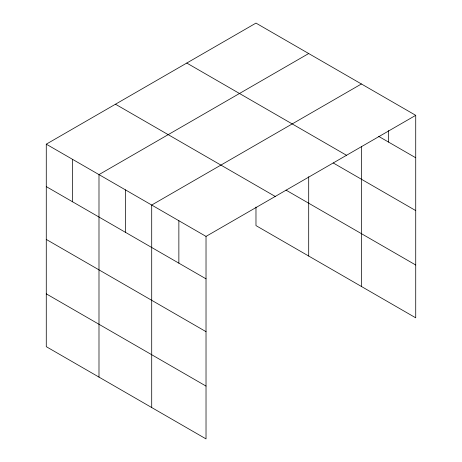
<?xml version="1.0" encoding="UTF-8"?>
<svg xmlns="http://www.w3.org/2000/svg" width="462" height="462" viewBox="0 0 462 462"><rect width="100%" height="100%" fill="white"/><g stroke="black" fill="none" stroke-linecap="round" stroke-linejoin="round"><path stroke-width="0.69" d="M415.725 115.333L206.023 236.4L206.023 438.9L46.275 346.667L46.275 144.173L255.977 23.1L415.725 115.333L415.725 317.827L255.977 225.6L255.977 207.04M308.697 53.534L98.989 174.607L98.989 377.108M361.411 83.974L151.709 205.041L151.709 407.542M378.696 136.394L415.725 157.773M186.775 63.051L346.523 155.284M333.212 162.953L415.725 210.591M286.013 190.119L415.725 265.009M115.477 104.216L275.225 196.448M46.275 144.173L206.023 236.4M46.275 186.613L206.023 278.846M46.275 239.432L206.023 331.664M46.275 293.849L206.023 386.082M388.571 130.584L388.571 142.094M361.411 146.402L361.411 286.469M308.697 176.721L308.697 256.035M178.863 220.72L178.863 263.167M125.346 189.824L125.346 232.27M72.632 159.39L72.632 201.83"/></g></svg>
